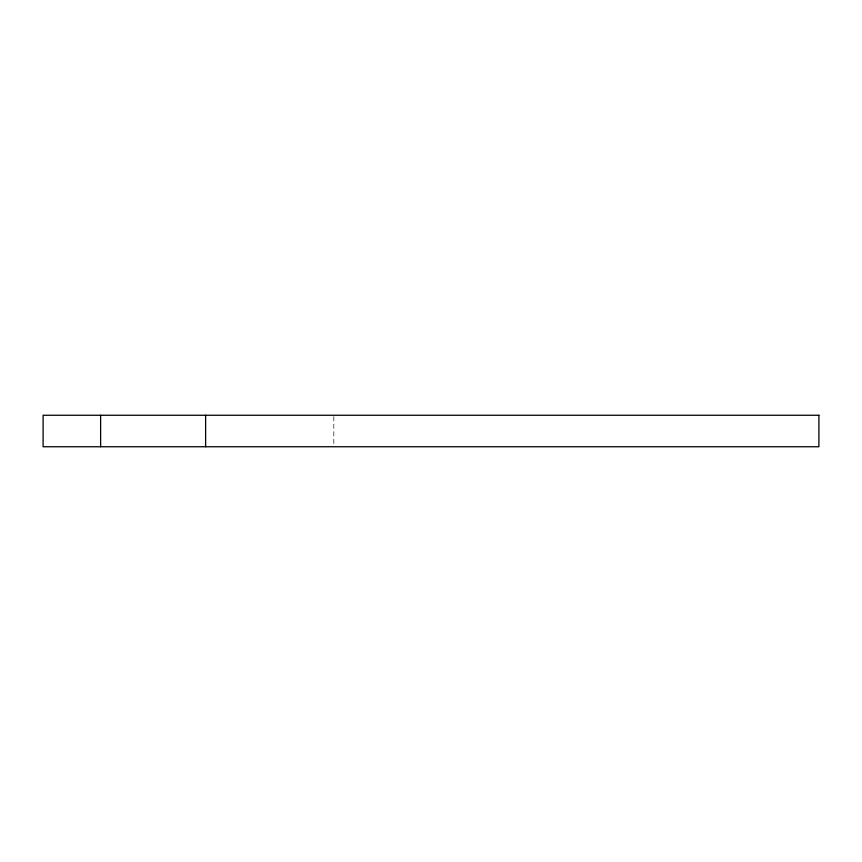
<?xml version="1.0" encoding="UTF-8"?>
<svg xmlns="http://www.w3.org/2000/svg" width="862" height="862" viewBox="0 0 862 862"><rect width="100%" height="100%" fill="white"/><g stroke="black" fill="none" stroke-linecap="round" stroke-linejoin="round"><path stroke-width="0.65" stroke-dasharray="4.31 3.23" d="M333.82 416.572L333.82 445.428"/><path stroke-width="1.29" d="M205.619 415.258L205.619 446.742M100.628 415.258L100.628 446.742M818.9 415.258L43.1 415.258L43.1 446.742L818.9 446.742L818.9 415.258"/></g></svg>
